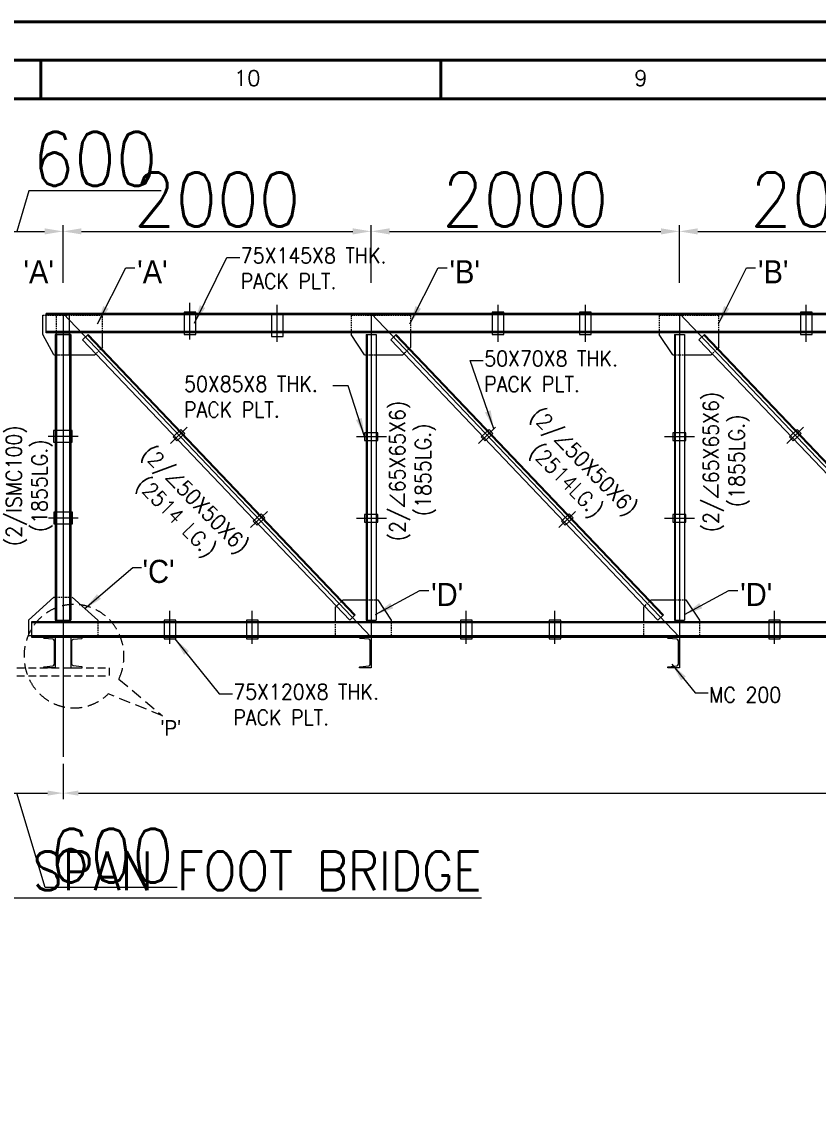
# Model space of a CAD drawing. Header units: millimetres. Extents: x 0 to 1124626, y -157535 to 82123.
# Drawn here: x 368640 to 373808, y 51262 to 58340 of the extents above; entities that cross this region are included whole.
import ezdxf
from ezdxf.enums import TextEntityAlignment as Align

# ---------------------------------------------------------------- set-up
doc = ezdxf.new("R2010")
doc.units = ezdxf.units.MM
doc.header["$MEASUREMENT"] = 0
doc.linetypes.add('DASHED', pattern=[0.75, 0.5, -0.25])
doc.linetypes.add('HIDDEN', pattern=[0.375, 0.25, -0.125])
for name, color, linetype, lineweight in [('BORDER', 230, 'Continuous', 40), ('CN', 253, 'Continuous', 15), ('Dim', 6, 'Continuous', 13), ('HIDE', 251, 'HIDDEN', 13), ('PLATE', 190, 'Continuous', 20), ('STR. STEEL', 25, 'Continuous', 18), ('structure', 183, 'Continuous', 15), ('Text', 7, 'Continuous', 15), ('TEXT-4', 2, 'Continuous', 25), ('TITLE TEXT', 50, 'Continuous', 18)]:
    doc.layers.add(name, color=color, linetype=linetype, lineweight=lineweight)
doc.styles.add('ROMANS', font='romans.shx', dxfattribs={"oblique": 10, "height": 0.15})
doc.styles.add('style1', font='romans.shx', dxfattribs={"width": 0.9, "height": 300})
doc.dimstyles.new('Copy of DIM-1', dxfattribs={"dimscale": 40, "dimtxt": 125, "dimasz": 3, "dimexe": 1, "dimexo": 1.2, "dimgap": 0.8, "dimtad": 1, "dimdec": 0, "dimzin": 1, "dimdsep": 46, "dimtxsty": 'style1', "dimcen": 2, "dimclrd": 8, "dimclre": 8, "dimclrt": 7, "dimadec": 0, "dimazin": 0, "dimtfac": 1, "dimtdec": 0, "dimtofl": 0, "dimtmove": 1, "dimatfit": 3, "dimfxl": 1, "dimtolj": 1, "dimtzin": 0, "dimlwd": 9, "dimlwe": 9, "dimarcsym": 1})

# ---------------------------------------------------------------- blocks, each defined once
blk = doc.blocks.new('*D342')
at = {"layer": 'DEFPOINTS', "color": 0, "ltscale": 20, "transparency": 16777216}
for p in [(370907, 56979.8), (368907, 56597.9), (370907, 56597.9)]:
    blk.add_point(p, dxfattribs=at)
at = {"layer": 'Dim', "color": 8, "lineweight": 9, "ltscale": 20, "transparency": 16777216}
for p, q in [((368907, 56645.9), (368907, 57019.8)), ((369027, 56979.8), (370787, 56979.8)), ((370907, 56645.9), (370907, 57019.8))]:
    blk.add_line(p, q, dxfattribs=at)
at = {"layer": 'Dim', "color": 8, "ltscale": 20, "transparency": 16777216}
for points in [[(369027, 56999.8), (369027, 56959.8), (368907, 56979.8)], [(370787, 56959.8), (370787, 56999.8), (370907, 56979.8)]]:
    blk.add_solid(points, dxfattribs=at)
at = {"layer": 'Dim', "color": 7, "ltscale": 20, "transparency": 16777216, "insert": (369907, 57186.8), "char_height": 350, "attachment_point": 5, "style": 'style1'}
blk.add_mtext('\\A1;2000', dxfattribs=at)
blk = doc.blocks.new('*D343')
at = {"layer": 'DEFPOINTS', "color": 0, "ltscale": 20, "transparency": 16777216}
for p in [(372907, 56979.8), (370907, 56597.9), (372907, 56597.9)]:
    blk.add_point(p, dxfattribs=at)
at = {"layer": 'Dim', "color": 8, "lineweight": 9, "ltscale": 20, "transparency": 16777216}
for p, q in [((370907, 56645.9), (370907, 57019.8)), ((371027, 56979.8), (372787, 56979.8)), ((372907, 56645.9), (372907, 57019.8))]:
    blk.add_line(p, q, dxfattribs=at)
at = {"layer": 'Dim', "color": 8, "ltscale": 20, "transparency": 16777216}
for points in [[(371027, 56999.8), (371027, 56959.8), (370907, 56979.8)], [(372787, 56959.8), (372787, 56999.8), (372907, 56979.8)]]:
    blk.add_solid(points, dxfattribs=at)
at = {"layer": 'Dim', "color": 7, "ltscale": 20, "transparency": 16777216, "insert": (371907, 57186.8), "char_height": 350, "attachment_point": 5, "style": 'style1'}
blk.add_mtext('\\A1;2000', dxfattribs=at)
blk = doc.blocks.new('*D344')
at = {"layer": 'DEFPOINTS', "color": 0, "ltscale": 20, "transparency": 16777216}
for p in [(374907, 56979.8), (372907, 56597.9), (374907, 56597.9)]:
    blk.add_point(p, dxfattribs=at)
at = {"layer": 'Dim', "color": 8, "lineweight": 9, "ltscale": 20, "transparency": 16777216}
for p, q in [((372907, 56645.9), (372907, 57019.8)), ((373027, 56979.8), (374787, 56979.8)), ((374907, 56645.9), (374907, 57019.8))]:
    blk.add_line(p, q, dxfattribs=at)
at = {"layer": 'Dim', "color": 8, "ltscale": 20, "transparency": 16777216}
for points in [[(373027, 56999.8), (373027, 56959.8), (372907, 56979.8)], [(374787, 56959.8), (374787, 56999.8), (374907, 56979.8)]]:
    blk.add_solid(points, dxfattribs=at)
at = {"layer": 'Dim', "color": 7, "ltscale": 20, "transparency": 16777216, "insert": (373907, 57186.8), "char_height": 350, "attachment_point": 5, "style": 'style1'}
blk.add_mtext('\\A1;2000', dxfattribs=at)
blk = doc.blocks.new('*D351')
at = {"layer": 'DEFPOINTS', "color": 0, "ltscale": 20, "transparency": 16777216}
for p in [(368307, 53579.7), (368907, 53570.9), (368907, 53333.4)]:
    blk.add_point(p, dxfattribs=at)
at = {"layer": 'Dim', "color": 8, "lineweight": 9, "ltscale": 20, "transparency": 16777216}
for p, q in [((368307, 53531.7), (368307, 53293.4)), ((368907, 53522.9), (368907, 53293.4)), ((368407, 53333.4), (368807, 53333.4)), ((368790.9, 52720.4), (368607, 53333.4)), ((369648.7, 52720.4), (368790.9, 52720.4))]:
    blk.add_line(p, q, dxfattribs=at)
at = {"layer": 'Dim', "color": 8, "ltscale": 20, "transparency": 16777216}
for points in [[(368407, 53350.1), (368407, 53316.8), (368307, 53333.4)], [(368807, 53316.8), (368807, 53350.1), (368907, 53333.4)]]:
    blk.add_solid(points, dxfattribs=at)
at = {"layer": 'Dim', "color": 7, "ltscale": 20, "transparency": 16777216, "insert": (369219.8, 52927.4), "char_height": 350, "attachment_point": 5, "style": 'style1'}
blk.add_mtext('\\A1;600', dxfattribs=at)
blk = doc.blocks.new('*D355')
at = {"layer": 'DEFPOINTS', "color": 0, "ltscale": 20, "transparency": 16777216}
for p in [(386907, 53674.6), (368907, 53452), (386907, 53333.4)]:
    blk.add_point(p, dxfattribs=at)
at = {"layer": 'Dim', "color": 8, "lineweight": 9, "ltscale": 20, "transparency": 16777216}
for p, q in [((386907, 53626.6), (386907, 53293.4)), ((368907, 53404), (368907, 53293.4)), ((369007, 53333.4), (386807, 53333.4))]:
    blk.add_line(p, q, dxfattribs=at)
at = {"layer": 'Dim', "color": 8, "ltscale": 20, "transparency": 16777216}
for points in [[(369007, 53350.1), (369007, 53316.8), (368907, 53333.4)], [(386807, 53316.8), (386807, 53350.1), (386907, 53333.4)]]:
    blk.add_solid(points, dxfattribs=at)
at = {"layer": 'Dim', "color": 7, "ltscale": 20, "transparency": 16777216, "insert": (377370.4, 53540.4), "char_height": 350, "attachment_point": 5, "style": 'style1'}
blk.add_mtext('\\A1;18000', dxfattribs=at)
blk = doc.blocks.new('*D356')
at = {"layer": 'DEFPOINTS', "color": 0, "ltscale": 20, "transparency": 16777216}
for p in [(368907, 56979.8), (368307, 56645.9), (368907, 56645.9)]:
    blk.add_point(p, dxfattribs=at)
at = {"layer": 'Dim', "color": 8, "lineweight": 9, "ltscale": 20, "transparency": 16777216}
for p, q in [((368685.9, 57242.8), (368607, 56979.8)), ((369543.7, 57242.8), (368685.9, 57242.8)), ((368307, 56693.9), (368307, 57019.8)), ((368427, 56979.8), (368787, 56979.8)), ((368907, 56693.9), (368907, 57019.8))]:
    blk.add_line(p, q, dxfattribs=at)
at = {"layer": 'Dim', "color": 8, "ltscale": 20, "transparency": 16777216}
for points in [[(368427, 56999.8), (368427, 56959.8), (368307, 56979.8)], [(368787, 56959.8), (368787, 56999.8), (368907, 56979.8)]]:
    blk.add_solid(points, dxfattribs=at)
at = {"layer": 'Dim', "color": 7, "ltscale": 20, "transparency": 16777216, "insert": (369114.8, 57449.8), "char_height": 350, "attachment_point": 5, "style": 'style1'}
blk.add_mtext('\\A1;600', dxfattribs=at)
blk = doc.blocks.new('SHEET-1')
at = {"layer": 'BORDER', "color": 230}
for p, q in [((316.63, 589), (316.63, 584)), ((368.56, 589), (368.56, 584))]:
    blk.add_line(p, q, dxfattribs=at)
at = {"layer": 'BORDER', "color": 141}
blk.add_lwpolyline([(0, 0), (841, 0), (841, 594), (0, 594)], close=True, dxfattribs=at)
at = {"layer": 'BORDER', "color": 230}
for points in [[(5, 5), (836, 5), (836, 589), (5, 589)], [(10, 10), (831, 10), (831, 584), (10, 584)]]:
    blk.add_lwpolyline(points, close=True, dxfattribs=at)
at = {"layer": 'BORDER', "color": 31, "style": 'ROMANS'}
for s, p in [('10', (341.71, 585.7)), ('9', (393.65, 585.7))]:
    blk.add_text(s, height=2, dxfattribs=at).set_placement(p)
blk.add_attdef('FILE', text='', height=2, dxfattribs=at).set_placement((836.21, 1.37), align=Align.RIGHT)

msp = doc.modelspace()

# ---------------------------------------------------------------- linework, layer by layer
at = {"layer": 'CN', "linetype": 'Continuous', "ltscale": 5}
for p, q in [((369730.565, 56276.9584), (369730.565, 56516.119)), ((370297.565, 56262.8466), (370297.565, 56502.0071)), ((371730.565, 56262.8466), (371730.565, 56502.0071)), ((372297.565, 56262.8466), (372297.565, 56502.0071)), ((373730.565, 56262.8466), (373730.565, 56502.0071)), ((368907.0214, 56445.9608), (370907.0214, 54345.9608)), ((369603.5974, 55603.7996), (369713.259, 55708.2392)), ((371603.5974, 55603.7996), (371713.259, 55708.2392)), ((373603.5974, 55603.7996), (373713.259, 55708.2392)), ((368810.9256, 55649.8411), (369005.0393, 55649.8411)), ((370811.6082, 55647.8573), (371005.7219, 55647.8573)), ((372811.6082, 55647.8573), (373005.7219, 55647.8573)), ((370124.2871, 55057.0755), (370233.9487, 55161.5151)), ((372124.2871, 55057.0755), (372233.9487, 55161.5151)), ((368812.2837, 55119.8429), (369006.3974, 55119.8429)), ((370811.6082, 55117.8573), (371005.7219, 55117.8573)), ((372811.6082, 55117.8573), (373005.7219, 55117.8573)), ((369601.0214, 54301.9584), (369601.0214, 54516.119)), ((370135.0214, 54301.9584), (370135.0214, 54516.119)), ((371524.5214, 54301.9584), (371524.5214, 54516.119)), ((372099.5214, 54301.9584), (372099.5214, 54516.119)), ((373524.5214, 54301.9584), (373524.5214, 54516.119))]:
    msp.add_line(p, q, dxfattribs=at)
at = {"layer": 'CN', "ltscale": 20}
for p, q in [((368907.0214, 56445.9608), (368907.0214, 53568.1251)), ((370907.0214, 56445.9608), (370907.0214, 54345.9608)), ((370907.0214, 56445.9608), (372907.0214, 54345.9608)), ((372907.0214, 56445.9608), (372907.0214, 54345.9608)), ((372907.0214, 56445.9608), (374907.0214, 54345.9608)), ((368702.0214, 54345.9608), (389007.0214, 54345.9608)), ((391212.0214, 54345.9608), (368702.0214, 54345.9608))]:
    msp.add_line(p, q, dxfattribs=at)
at = {"layer": 'Dim', "color": 2, "linetype": 'DASHED', "ltscale": 150}
for p, q in [((369269.3657, 54073.9799), (369552.2148, 53835.9248)), ((369552.2148, 53835.9248), (369200.7539, 53977.655))]:
    msp.add_line(p, q, dxfattribs=at)
at = {"layer": 'Dim', "linetype": 'DASHED', "ltscale": 150}
msp.add_ellipse((368978.3002, 54222.172), major_axis=(0, -336.0325), ratio=0.965101216, start_param=1.114077879, end_param=7.039078726, dxfattribs=at)
at = {"layer": 'HIDE', "linetype": 'HIDDEN', "ltscale": 200}
for p, q in [((368007.0214, 54145.9608), (369207.0214, 54145.9608)), ((369207.0214, 54145.9608), (369207.0214, 54095.1931)), ((368007.0214, 54095.1931), (369207.0214, 54095.1931))]:
    msp.add_line(p, q, dxfattribs=at)
at = {"layer": 'PLATE', "linetype": 'DASHED', "ltscale": 20}
for p, q in [((368777.0214, 56435.9608), (369163.565, 56435.9608)), ((368864.5214, 56329.1608), (368864.5214, 56435.9608)), ((369163.565, 56329.1608), (369163.565, 56435.9608)), ((370777.0214, 56435.9608), (370777.0214, 56310.9608)), ((370777.0214, 56435.9608), (371163.565, 56435.9608)), ((371163.565, 56320.9608), (371163.565, 56435.9608)), ((371730.565, 56320.9608), (371730.565, 56435.9608)), ((372297.565, 56320.9608), (372297.565, 56435.9608)), ((372777.0214, 56435.9608), (372777.0214, 56310.9608)), ((372777.0214, 56435.9608), (373163.565, 56435.9608)), ((373163.565, 56320.9608), (373163.565, 56435.9608)), ((373730.565, 56320.9608), (373730.565, 56435.9608)), ((368864.5214, 56179.0642), (368864.5214, 56329.1608)), ((369163.565, 56227.3401), (369112.8753, 56179.0642)), ((371163.565, 56227.3401), (371112.8753, 56179.0642)), ((373163.565, 56227.3401), (373112.8753, 56179.0642)), ((368847.0214, 56179.0642), (368949.5214, 56179.0642)), ((368864.5214, 56179.0642), (368949.5214, 56179.0642)), ((370864.5214, 56179.0642), (370949.5214, 56179.0642)), ((372864.5214, 56179.0642), (372949.5214, 56179.0642)), ((368847.0214, 54605.9608), (368967.0214, 54605.9608)), ((370674.2874, 54539.5815), (370724.9771, 54587.8573)), ((370864.5214, 54587.8573), (370949.5214, 54587.8573)), ((372674.2874, 54539.5815), (372724.9771, 54587.8573)), ((372864.5214, 54587.8573), (372949.5214, 54587.8573)), ((369132.0214, 54455.9608), (369132.0214, 54355.9608)), ((370674.2874, 54445.9608), (370674.2874, 54355.9608)), ((371037.0214, 54455.9608), (371037.0214, 54355.9608)), ((372674.2874, 54445.9608), (372674.2874, 54355.9608)), ((373037.0214, 54455.9608), (373037.0214, 54355.9608)), ((368702.0214, 54355.9608), (369132.0214, 54355.9608)), ((370674.2874, 54355.9608), (371037.0214, 54355.9608)), ((372674.2874, 54355.9608), (373037.0214, 54355.9608))]:
    msp.add_line(p, q, dxfattribs=at)
at = {"layer": 'PLATE', "ltscale": 20}
for p, q in [((368777.0214, 56310.9608), (368777.0214, 56435.9608)), ((368949.5214, 56179.0642), (368949.5214, 56435.9608)), ((368847.0214, 56179.0642), (368777.0214, 56310.9608)), ((369163.565, 56227.3401), (369163.565, 56329.1608)), ((370864.5214, 56179.0642), (370777.0214, 56310.9608)), ((371163.565, 56227.3401), (371163.565, 56320.9608)), ((372864.5214, 56179.0642), (372777.0214, 56310.9608)), ((373163.565, 56227.3401), (373163.565, 56320.9608)), ((368949.5214, 56179.0642), (369112.8753, 56179.0642)), ((370949.5214, 56179.0642), (371112.8753, 56179.0642)), ((372949.5214, 56179.0642), (373112.8753, 56179.0642)), ((368847.0214, 54605.9608), (368682.0214, 54455.9608)), ((368967.0214, 54605.9608), (369132.0214, 54455.9608)), ((370724.9771, 54587.8573), (370864.5214, 54587.8573)), ((370949.5214, 54587.8573), (371037.0214, 54455.9608)), ((372724.9771, 54587.8573), (372864.5214, 54587.8573)), ((372949.5214, 54587.8573), (373037.0214, 54455.9608)), ((370674.2874, 54539.5815), (370674.2874, 54445.9608)), ((372674.2874, 54539.5815), (372674.2874, 54445.9608)), ((368682.0214, 54455.9608), (368682.0214, 54355.9608)), ((368682.0214, 54355.9608), (368702.0214, 54355.9608))]:
    msp.add_line(p, q, dxfattribs=at)
for points in [[(369693.065, 56310.9608), (369768.065, 56310.9608), (369768.065, 56455.9608), (369693.065, 56455.9608)], [(370260.065, 56296.8489), (370335.065, 56296.8489), (370335.065, 56441.8489), (370260.065, 56441.8489)], [(371693.065, 56310.9608), (371768.065, 56310.9608), (371768.065, 56455.9608), (371693.065, 56455.9608)], [(372260.065, 56310.9608), (372335.065, 56310.9608), (372335.065, 56455.9608), (372260.065, 56455.9608)], [(373693.065, 56310.9608), (373768.065, 56310.9608), (373768.065, 56455.9608), (373693.065, 56455.9608)], [(368846.3388, 55687.3411), (368846.3388, 55612.3411), (368966.3388, 55612.3411), (368966.3388, 55687.3411)], [(369621.2058, 55645.3172), (369645.9241, 55619.363), (369696.6782, 55667.7003), (369671.96, 55693.6545)], [(370864.5214, 55672.8573), (370864.5214, 55622.8573), (370949.5214, 55622.8573), (370949.5214, 55672.8573)], [(371621.2058, 55645.3172), (371645.9241, 55619.363), (371696.6782, 55667.7003), (371671.96, 55693.6545)], [(372864.5214, 55672.8573), (372864.5214, 55622.8573), (372949.5214, 55622.8573), (372949.5214, 55672.8573)], [(373621.2058, 55645.3172), (373645.9241, 55619.363), (373696.6782, 55667.7003), (373671.96, 55693.6545)], [(368847.6969, 55157.3429), (368847.6969, 55082.3429), (368967.6969, 55082.3429), (368967.6969, 55157.3429)], [(370166.6138, 55072.6388), (370141.8955, 55098.593), (370192.6496, 55146.9303), (370217.3679, 55120.9761)], [(370864.5214, 55142.8573), (370864.5214, 55092.8573), (370949.5214, 55092.8573), (370949.5214, 55142.8573)], [(372166.6138, 55072.6388), (372141.8955, 55098.593), (372192.6496, 55146.9303), (372217.3679, 55120.9761)], [(372864.5214, 55142.8573), (372864.5214, 55092.8573), (372949.5214, 55092.8573), (372949.5214, 55142.8573)], [(369563.5214, 54335.9608), (369638.5214, 54335.9608), (369638.5214, 54455.9608), (369563.5214, 54455.9608)], [(370097.5214, 54335.9608), (370172.5214, 54335.9608), (370172.5214, 54455.9608), (370097.5214, 54455.9608)], [(371487.0214, 54335.9608), (371562.0214, 54335.9608), (371562.0214, 54455.9608), (371487.0214, 54455.9608)], [(372062.0214, 54335.9608), (372137.0214, 54335.9608), (372137.0214, 54455.9608), (372062.0214, 54455.9608)], [(373487.0214, 54335.9608), (373562.0214, 54335.9608), (373562.0214, 54455.9608), (373487.0214, 54455.9608)]]:
    msp.add_lwpolyline(points, close=True, dxfattribs=at)
at = {"layer": 'STR. STEEL', "ltscale": 20}
for points in [[(368857.0214, 54145.9608), (368782.0214, 54145.9608), (368782.0214, 54150.8639, -0.383864035), (368784.8869, 54154.0464), (368840.9712, 54159.9411, 0.383864035), (368850.8214, 54170.8808), (368850.8214, 54321.0407, 0.383864035), (368840.9712, 54331.9805), (368784.8869, 54337.8752, -0.383864035), (368782.0214, 54341.0576), (368782.0214, 54345.9608), (368857.0214, 54345.9608)], [(368957.0214, 54145.9608), (369032.0214, 54145.9608), (369032.0214, 54150.8639, 0.383864035), (369029.1559, 54154.0464), (368973.0716, 54159.9411, -0.383864035), (368963.2214, 54170.8808), (368963.2214, 54321.0407, -0.383864035), (368973.0716, 54331.9805), (369029.1559, 54337.8752, 0.383864035), (369032.0214, 54341.0576), (369032.0214, 54345.9608), (368957.0214, 54345.9608)], [(370907.0214, 54145.9608), (370832.0214, 54145.9608), (370832.0214, 54150.8639, -0.383864035), (370834.887, 54154.0464), (370890.9712, 54159.9411, 0.383864035), (370900.8214, 54170.8808), (370900.8214, 54321.0407, 0.383864035), (370890.9712, 54331.9805), (370834.887, 54337.8752, -0.383864035), (370832.0214, 54341.0576), (370832.0214, 54345.9608), (370907.0214, 54345.9608)], [(372907.0214, 54145.9608), (372832.0214, 54145.9608), (372832.0214, 54150.8639, -0.383864035), (372834.887, 54154.0464), (372890.9712, 54159.9411, 0.383864035), (372900.8214, 54170.8808), (372900.8214, 54321.0407, 0.383864035), (372890.9712, 54331.9805), (372834.887, 54337.8752, -0.383864035), (372832.0214, 54341.0576), (372832.0214, 54345.9608), (372907.0214, 54345.9608)]]:
    msp.add_lwpolyline(points, format="xyb", close=True, dxfattribs=at)
at = {"layer": 'structure', "color": 2, "ltscale": 20}
for p, q in [((391117.0214, 56445.9608), (368797.0214, 56445.9608)), ((368797.0214, 56320.9608), (368797.0214, 56445.9608)), ((391117.0214, 56437.7608), (368797.0214, 56437.7608)), ((391117.0214, 56445.9608), (368857.0214, 56445.9608)), ((368907.0214, 56445.9608), (391117.0214, 56445.9608)), ((391117.0214, 56329.1608), (368797.0214, 56329.1608)), ((391117.0214, 56320.9608), (368797.0214, 56320.9608)), ((368957.0214, 56310.9608), (368857.0214, 56310.9608)), ((368857.0214, 56310.9608), (368857.0214, 54455.9608)), ((368857.0214, 56310.9608), (368957.0214, 56310.9608)), ((368857.0214, 56310.9608), (368957.0214, 56310.9608)), ((368864.7214, 56310.9608), (368864.7214, 54455.9608)), ((368939.5214, 56310.9608), (368874.5214, 56310.9608)), ((368939.5214, 56310.9608), (368874.5214, 56310.9608)), ((368874.5214, 56310.9608), (368939.5214, 56310.9608)), ((368874.5214, 56310.9608), (368939.5214, 56310.9608)), ((368874.5214, 56310.9608), (368939.5214, 56310.9608)), ((368874.5214, 56310.9608), (368939.5214, 56310.9608)), ((368949.3214, 56310.9608), (368949.3214, 54455.9608)), ((368957.0214, 56310.9608), (368957.0214, 54455.9608)), ((369070.1167, 56310.9608), (369033.9098, 56276.478)), ((369070.1167, 56310.9608), (369033.9098, 56276.478)), ((369070.1167, 56310.9608), (369033.9098, 56276.478)), ((369070.1167, 56310.9608), (369033.9098, 56276.478)), ((369070.1167, 56310.9608), (369033.9098, 56276.478)), ((369070.1167, 56310.9608), (369033.9098, 56276.478)), ((369033.9098, 56276.478), (370767.7357, 54455.9608)), ((369065.7718, 56306.8228), (370799.5978, 54486.3056)), ((369070.1167, 56310.9608), (370803.9426, 54490.4435)), ((370874.5214, 56310.9608), (370874.5214, 54455.9608)), ((370874.5214, 56310.9608), (370939.5214, 56310.9608)), ((370880.5214, 56310.9608), (370880.5214, 54455.9608)), ((370939.5214, 56310.9608), (370939.5214, 54455.9608)), ((371070.1167, 56310.9608), (371033.9098, 56276.478)), ((371033.9098, 56276.478), (372767.7357, 54455.9608)), ((371065.7718, 56306.8228), (372799.5978, 54486.3056)), ((371070.1167, 56310.9608), (372803.9426, 54490.4435)), ((372874.5214, 56310.9608), (372874.5214, 54455.9608)), ((372874.5214, 56310.9608), (372939.5214, 56310.9608)), ((372880.5214, 56310.9608), (372880.5214, 54455.9608)), ((372939.5214, 56310.9608), (372939.5214, 54455.9608)), ((373070.1167, 56310.9608), (373033.9098, 56276.478)), ((373033.9098, 56276.478), (374767.7357, 54455.9608)), ((373065.7718, 56306.8228), (374799.5978, 54486.3056)), ((373070.1167, 56310.9608), (374803.9426, 54490.4435)), ((391212.0214, 54445.9608), (368702.0214, 54445.9608)), ((368702.0214, 54445.9608), (368702.0214, 54345.9608)), ((391212.0214, 54438.2608), (368702.0214, 54438.2608)), ((368857.0214, 54455.9608), (368957.0214, 54455.9608)), ((370767.7357, 54455.9608), (370803.9426, 54490.4435)), ((370874.5214, 54455.9608), (370939.5214, 54455.9608)), ((372767.7357, 54455.9608), (372803.9426, 54490.4435)), ((372874.5214, 54455.9608), (372939.5214, 54455.9608)), ((391212.0214, 54353.6608), (368702.0214, 54353.6608)), ((391212.0214, 54345.9608), (368702.0214, 54345.9608))]:
    msp.add_line(p, q, dxfattribs=at)

# ---------------------------------------------------------------- block references
at = {"xscale": 50, "yscale": 50, "zscale": 50}
msp.add_blockref('SHEET-1', (352931.1678, 28639.983), dxfattribs=at)

# ---------------------------------------------------------------- texts
at = {"layer": 'Text', "ltscale": 20, "char_height": 100, "width": 1218.023492, "style": 'style1'}
for s, insert, attachment_point in [('75X145X8 THK. PACK PLT.', (370060.9944, 56873.043), 1), ('50X70X8 THK. PACK PLT.', (371641.0951, 56203.9529), 1), ('50X85X8 THK. PACK PLT.', (369692.9978, 56039.2871), 1), ('75X120X8 THK. PACK PLT.', (370012.7777, 54041.2311), 1), ('MC 200', (373101.1452, 53921.1295), 7)]:
    msp.add_mtext(s, dxfattribs=dict(at, insert=insert, attachment_point=attachment_point))
at = {"layer": 'Text', "ltscale": 20, "char_height": 100, "style": 'style1'}
for s, insert, width, attachment_point, rotation in [('\\pi956.36;(2/∠65X65X6)\\P\\pi1119.2;(1855LG.)', (373362.2257, 54070.1295), 2872.717504, 7, 90), ('\\pi956.36;(2/∠65X65X6)\\P\\pi1119.2;(1855LG.)', (371326.913, 54011.662), 2872.717504, 7, 90), ('\\pi931.36;(2/∠50X50X6)\\P\\pi1094.2;(2514LG.)', (371351.2857, 56509.8598), 2822.717504, 1, 314.61723229), ('\\pxqc;(2/ISMC100)\\P(1855LG.)', (368838.0924, 53892.3477), 2872.717504, 7, 90), ('\\pi931.36;(2/∠50X50X6)\\P\\pi1049.2;(2514 LG.)', (368828.7284, 56263.457), 2822.717504, 1, 314.61723229)]:
    msp.add_mtext(s, dxfattribs=dict(at, insert=insert, width=width, attachment_point=attachment_point, rotation=rotation))
at = {"layer": 'TEXT-4', "ltscale": 20, "width": 111.984005, "style": 'style1'}
for s, insert, char_height, attachment_point in [("{\\fArial|b0|i0|c0|p34;'A'}", (368650.2942, 56792.5262), 150, 1), ("{\\fArial|b0|i0|c0|p34;'A'}", (369388.2388, 56792.5262), 150, 1), ("{\\fArial|b0|i0|c0|p34;'B'}", (371415.2149, 56792.5262), 150, 1), ("{\\fArial|b0|i0|c0|p34;'B'}", (373417.3441, 56792.5262), 150, 1), ("{\\fArial|b0|i0|c0|p34;'C'}", (369422.8692, 54847.8985), 150, 1), ("{\\fArial|b0|i0|c0|p34;'D'}", (371296.1911, 54697.9751), 150, 1), ("{\\fArial|b0|i0|c0|p34;'D'}", (373302.0169, 54697.9751), 150, 1), ("{\\fArial|b0|i0|c0|p34;'P'}", (369672.2355, 53807.5217), 100, 3)]:
    msp.add_mtext(s, dxfattribs=dict(at, insert=insert, char_height=char_height, attachment_point=attachment_point))
at = {"layer": 'TITLE TEXT', "ltscale": 20, "insert": (365557.9016, 52954.5462), "char_height": 250, "width": 8570.669872, "attachment_point": 1, "style": 'style1'}
msp.add_mtext('{\\LELEVATION OF 40 M SPAN FOOT BRIDGE}', dxfattribs=at)

# ---------------------------------------------------------------- dimensions: what is measured, and where the dimension line sits
at = {"layer": 'Dim', "ltscale": 20}
for base, p1, p2, override, picture, middle in [((368907.0214, 56979.8491), (368307.0214, 56645.9462), (368907.0214, 56645.9462), {"dimtxt": 125}, '*D356', (368717.9215, 57449.8491)), ((370907.0214, 56979.8491), (368907.0214, 56597.9462), (370907.0214, 56597.9462), {"dimtxt": 125}, '*D342', (369907.0214, 57186.8491)), ((372907.0214, 56979.8491), (370907.0214, 56597.9462), (372907.0214, 56597.9462), {"dimtxt": 125}, '*D343', (371907.0214, 57186.8491)), ((374907.0214, 56979.8491), (372907.0214, 56597.9462), (374907.0214, 56597.9462), {"dimtxt": 125}, '*D344', (373907.0214, 57186.8491)), ((368907.0214, 53333.4231), (368307.0214, 53579.7071), (368907.0214, 53570.8961), {"dimtxt": 125, "dimasz": 2.5}, '*D351', (368822.9216, 52927.4231))]:
    dim = msp.add_linear_dim(base=base, p1=p1, p2=p2, dimstyle='Copy of DIM-1', override=override, dxfattribs=at)
    dim.commit()
    dim.dimension.update_dxf_attribs({"geometry": picture, "text_midpoint": middle})
dim = msp.add_linear_dim(base=(386907.0214, 53333.4231), p1=(368907.0214, 53451.9993), p2=(386907.0214, 53674.6264), dimstyle='Copy of DIM-1', override={"dimtxt": 125, "dimasz": 2.5}, dxfattribs=at)
dim.commit()
dim.dimension.update_dxf_attribs({"geometry": '*D355', "text_midpoint": (377370.4225, 53333.4231), "dimtype": 160})

# ---------------------------------------------------------------- leaders
for points in [[(369759.3621, 56383.4608), (369969.7651, 56810.7573), (370054.2501, 56810.7573)], [(369131.4332, 56378.7879), (369314.6579, 56743.201), (369372.3944, 56743.201)], [(371158.4094, 56378.7879), (371341.6341, 56743.201), (371399.3706, 56743.201)], [(373160.5385, 56378.7879), (373343.7633, 56743.201), (373401.4998, 56743.201)], [(371702.9041, 55698.3774), (371549.8658, 56141.6673), (371634.3508, 56141.6673)], [(370864.5214, 55647.8573), (370756.7173, 55978.1882), (370658.0166, 55978.1882)], [(369049.5214, 54530.9608), (369359.4974, 54798.5734), (369417.2339, 54798.5734)], [(370934.9252, 54492.7711), (371222.6102, 54648.6499), (371280.3468, 54648.6499)], [(372940.751, 54492.7711), (373228.4361, 54648.6499), (373286.1726, 54648.6499)], [(369633.0479, 54335.9608), (369921.5484, 53978.9454), (370006.0334, 53978.9454)], [(372858.2982, 54170.8808), (373009.9159, 53983.4151), (373094.4009, 53983.4151)]]:
    msp.add_leader(points, dimstyle='Copy of DIM-1', override={"dimtxt": 125, "dimgap": 0.8, "dimtad": 0}, dxfattribs=at)

doc.saveas('drawing.dxf')
